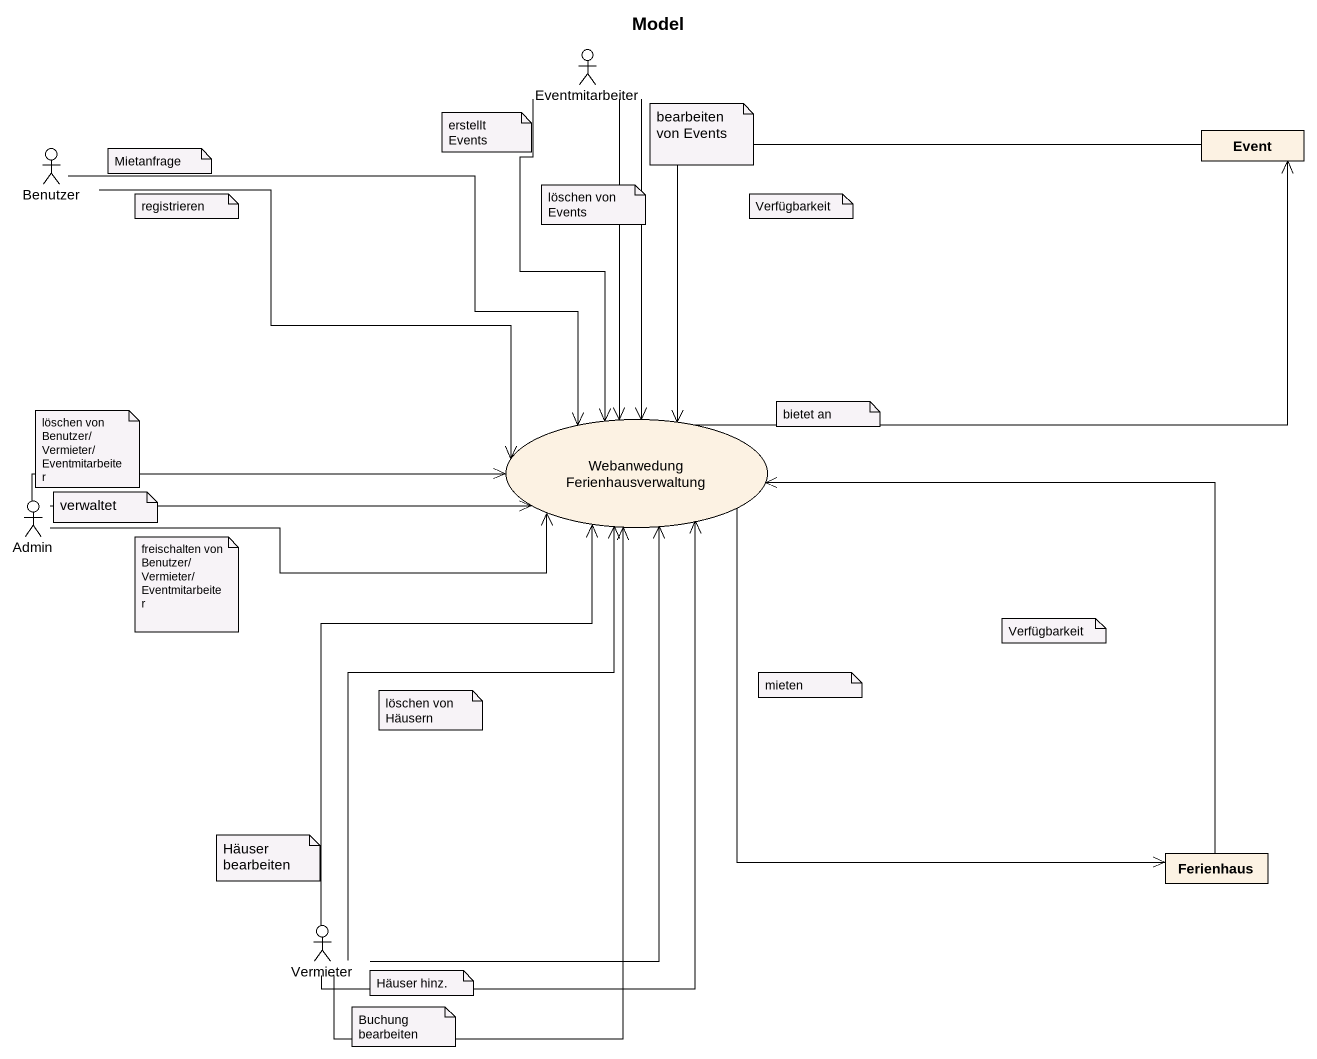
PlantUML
@startuml
title Model
allowmixing
hide circle
hide empty members
actor Eventmitarbeiter
class Event
actor Benutzer
usecase "Webanwedung Ferienhausverwaltung" as Webanwedung
actor Admin
class Ferienhaus
actor Vermieter
Eventmitarbeiter --> Webanwedung
Eventmitarbeiter --> Webanwedung
Eventmitarbeiter --> Webanwedung
Event -left-> Webanwedung
Benutzer -right-> Webanwedung
Benutzer -right-> Webanwedung
Webanwedung -right-> Event
Webanwedung --> Ferienhaus
Admin -right-> Webanwedung
Admin -right-> Webanwedung
Admin -right-> Webanwedung
Ferienhaus -up-> Webanwedung
Vermieter -up-> Webanwedung
Vermieter -up-> Webanwedung
Vermieter -up-> Webanwedung
Vermieter -up-> Webanwedung
Vermieter -up-> Webanwedung
note as N1
  erstellt Events
end note
note as N2
  bearbeiten von Events
end note
note as N3
  Mietanfrage
end note
note as N4
  löschen von Events
end note
note as N5
  registrieren
end note
note as N6
  Verfügbarkeit
end note
note as N7
  löschen von Benutzer/ Vermieter/ Eventmitarbeiter
end note
note as N8
  bietet an
end note
note as N9
  verwaltet
end note
note as N10
  freischalten von Benutzer/Vermieter/Eventmitarbeiter
end note
note as N11
  Verfügbarkeit
end note
note as N12
  löschen von Häusern
end note
note as N13
  mieten
end note
note as N14
  Häuser bearbeiten
end note
note as N15
  Häuser hinz.
end note
note as N16
  Buchung bearbeiten
end note
@enduml
